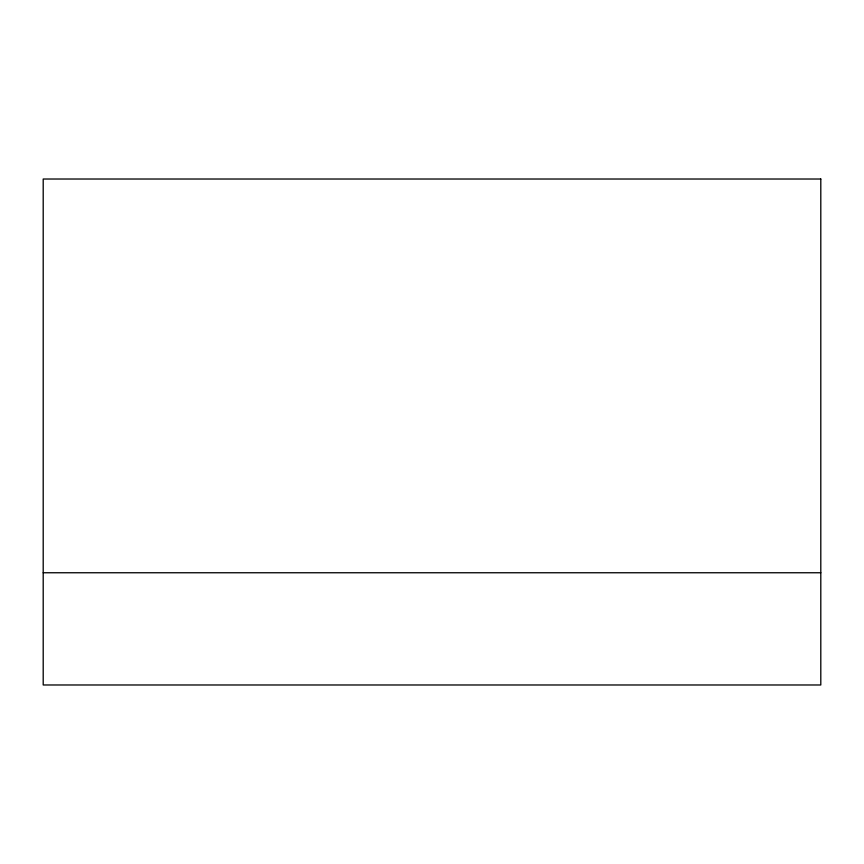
<?xml version="1.0" encoding="UTF-8"?>
<svg xmlns="http://www.w3.org/2000/svg" width="864" height="864" viewBox="0 0 864 864"><rect width="100%" height="100%" fill="white"/><g stroke="black" fill="none" stroke-linecap="round" stroke-linejoin="round"><path stroke-width="1.3" d="M43.2 572.756L820.8 572.756M820.8 179.021L43.2 179.021L43.2 684.979L820.8 684.979L820.8 179.021"/></g></svg>
